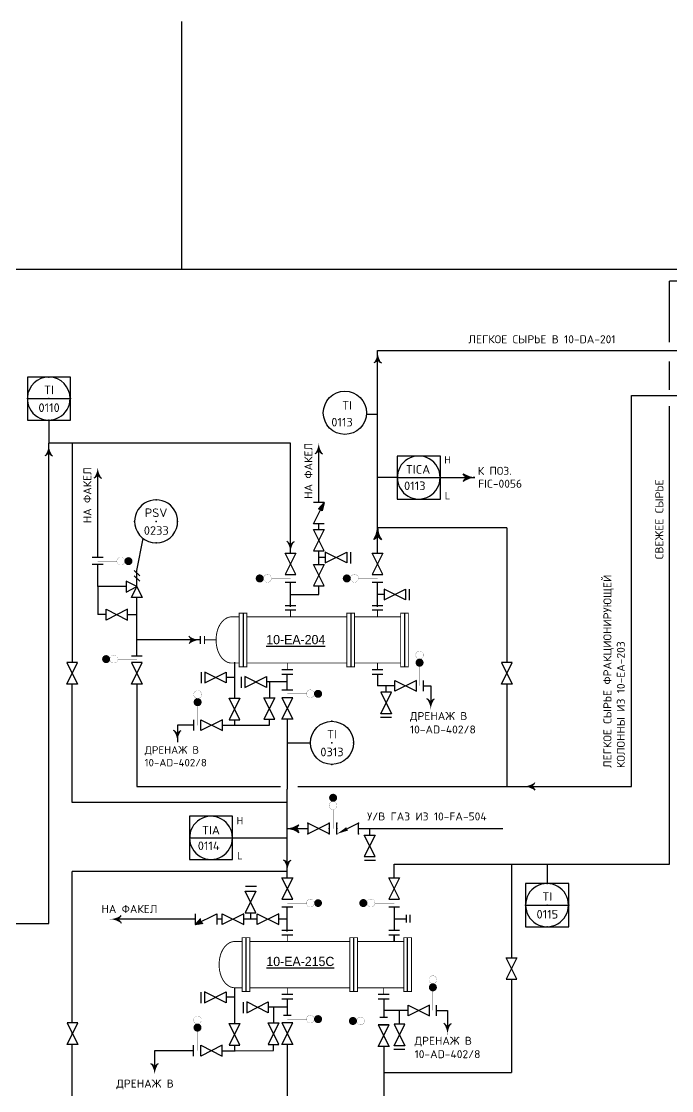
# Model space of a CAD drawing. Extents: x 78 to 490, y 181 to 404.
# Drawn here: x 110.33 to 120.89, y 197.73 to 215.1 of the extents above; entities that cross this region are included whole.
import ezdxf
from ezdxf.enums import TextEntityAlignment as Align

# ---------------------------------------------------------------- set-up
doc = ezdxf.new("R2010")
doc.units = 0
doc.linetypes.add('SDASH', pattern=[0.09375, 0.046875, -0.046875])
doc.layers.get('0').update_dxf_attribs({"linetype": 'CONTINUOUS'})
for name, color, linetype in [('IN-ATTRIBS', 7, 'CONTINUOUS'), ('IN-EQUIPMENT', 7, 'CONTINUOUS'), ('IN-INST-TAP', 7, 'CONTINUOUS'), ('IN-INSTRUMENT', 7, 'SDASH'), ('IN-MAJ-PROC', 7, 'CONTINUOUS'), ('IN-MIN-PROC', 7, 'CONTINUOUS'), ('IN-TEXT', 51, 'CONTINUOUS')]:
    doc.layers.add(name, color=color, linetype=linetype)
doc.styles.add('ATTRIBS', font='SIMPLEX', dxfattribs={"width": 0.8, "height": 0.125})
doc.styles.add('B2', font='AU101S01', dxfattribs={"height": 0.14})
doc.styles.add('NARROW', font='simplex', dxfattribs={"width": 0.75, "height": 0.1})
doc.styles.add('S1', font='simplex.shx')
doc.styles.add('SIMPLEX', font='SIMPLEX.shx')

# ---------------------------------------------------------------- blocks, each defined once
blk = doc.blocks.new('BUBTEXT')
at = {"layer": 'IN-ATTRIBS'}
for p in [(0, 0.25), (-0.25, 0), (0, 0), (0.25, 0), (0, -0.25)]:
    blk.add_point(p, dxfattribs=at)
at = {"layer": 'IN-ATTRIBS', "flags": 1}
for tag, style, width, p in [('IDNUM', 'ATTRIBS', 0.8, (0.009, 0.584)), ('DWGNO', 'ATTRIBS', 0.8, (0.003, 0.447)), ('FILENO', 'ATTRIBS', 0.8, (-0.003, 0.311)), ('LOC', 'ATTRIBS', 0.8, (-0.08, -0.422)), ('SIG', 'ATTRIBS', 0.8, (-0.087, -0.563)), ('INSTALL', 'ATTRIBS', 0.8, (-0.087, -0.699)), ('SERV', 'ATTRIBS', 0.8, (-0.083, -0.838)), ('DATE', 'ATTRIBS', 0.8, (-0.088, -0.969)), ('DES', 'NARROW', 0.75, (-0.087, -1.102)), ('CSYS', 'NARROW', 0.75, (-0.087, -1.243))]:
    blk.add_attdef(tag, text='', height=0.1, dxfattribs=dict(at, style=style, width=width)).set_placement(p, align=Align.CENTER)
at = {"layer": 'IN-ATTRIBS', "style": 'ATTRIBS', "flags": 1}
blk.add_attdef('SYSCDI', text='', height=0.1, dxfattribs=at).set_placement((-0.312, 0.312), align=Align.RIGHT)
at = {"layer": 'IN-ATTRIBS', "style": 'S1'}
for tag, p in [('XT', (0.324, 0.257)), ('A1', (0.323, 0.115)), ('A2', (0.323, -0.035)), ('A3', (0.323, -0.185)), ('RES', (0.323, -0.342))]:
    blk.add_attdef(tag, p, '', height=0.1, dxfattribs=at)
at = {"layer": 'IN-ATTRIBS', "style": 'ATTRIBS'}
blk.add_attdef('SYSCDV', text='', height=0.1, dxfattribs=at).set_placement((-0.312, 0.141), align=Align.RIGHT)
at = {"layer": 'IN-ATTRIBS', "style": 'S1'}
for tag, p in [('INSTTYPE', (0, 0.05)), ('TAGNUM', (0.002, -0.156)), ('MD', (0.402, -0.565)), ('SZ', (0.402, -0.696))]:
    blk.add_attdef(tag, text='', height=0.1, dxfattribs=at).set_placement(p, align=Align.CENTER)
blk = doc.blocks.new('PE2')
for points in [[(0, 0, 0.150368), (0.188, 0.062, 0.150368)], [(0.125, 0, 0.206864), (0.188, 0.062, 0.206864)], [(0.125, 0, -0.206864), (0.188, -0.062, -0.206864)]]:
    blk.add_lwpolyline(points, format="xyb")
blk.add_arc((-0.008, -0.336), 0.336, 54.4623, 88.6678)
for points in [[(0, 0), (0.125, 0), (0.04, 0.003), (0.141, 0.008)], [(0, 0), (0.125, 0), (0.04, -0.003), (0.141, -0.008)], [(0.04, 0.003), (0.141, 0.008), (0.079, 0.011), (0.156, 0.019)], [(0.079, 0.011), (0.156, 0.019), (0.117, 0.024), (0.169, 0.031)], [(0.117, 0.024), (0.169, 0.031), (0.154, 0.041), (0.179, 0.046)], [(0.154, 0.041), (0.179, 0.046), (0.188, 0.062)], [(0.04, -0.003), (0.141, -0.008), (0.079, -0.011), (0.156, -0.019)], [(0.079, -0.011), (0.156, -0.019), (0.117, -0.024), (0.169, -0.031)], [(0.117, -0.024), (0.169, -0.031), (0.154, -0.041), (0.179, -0.046)], [(0.154, -0.041), (0.179, -0.046), (0.188, -0.062)]]:
    blk.add_solid(points)
blk = doc.blocks.new('PH35A')
blk.add_circle((0, 0), 0.25)

msp = doc.modelspace()

# ---------------------------------------------------------------- hatches: boundary and pattern name
at = {"linetype": 'Continuous'}
h = msp.add_hatch(dxfattribs=at)
h.set_pattern_fill('ANSI31', color=2, scale=0.0001, angle=90, style=0)
h.set_pattern_definition([(135, (625.534868415, -271.166800039), (-8.83883476483e-06, -8.83883476483e-06), [])])
h.paths.add_polyline_path([(115.246, 207.284), (115.216, 207.148), (115.156, 207.182)])
h = msp.add_hatch()
h.set_pattern_fill('ANSI37', color=2, scale=0.00014, style=0)
h.set_pattern_definition([(45, (-147.08447185, -98.38752453), (-0.00031430896424, 0.00031430896424), []), (135, (-147.08447185, -98.38752453), (-0.00031430896424, -0.00031430896424), [])])
edge = h.paths.add_edge_path()
edge.add_line((113.231, 200.514), (113.235, 200.466))
edge.add_line((113.15, 200.424), (113.231, 200.514))
edge.add_line((113.235, 200.466), (113.272, 200.444))
edge.add_line((113.272, 200.444), (113.152, 200.425))

# ---------------------------------------------------------------- linework, layer by layer
at = {"color": 6}
msp.add_line((79.948, 211.074), (463.566, 211.074), dxfattribs=at)
at = {"color": 3}
for p, q in [((116.114, 209.754), (192.64, 209.754)), ((120.242, 206.703), (120.242, 209.019)), ((120.242, 202.668), (120.242, 206.703))]:
    msp.add_line(p, q, dxfattribs=at)
at = {"linetype": 'Continuous'}
for p, q in [((110.423, 208.972), (111.123, 208.972)), ((116.435, 207.688), (117.135, 207.688)), ((113.059, 201.833), (113.759, 201.833)), ((118.52, 200.74), (119.22, 200.74)), ((113.24, 200.512), (113.229, 200.512)), ((113.231, 200.512), (113.23, 200.512))]:
    msp.add_line(p, q, dxfattribs=at)
at = {"color": 3, "linetype": 'Continuous'}
msp.add_line((120.242, 209.019), (158.348, 209.019), dxfattribs=at)
for p, q in [((115.935, 208.719), (116.114, 208.719)), ((116.435, 207.688), (116.114, 207.688))]:
    msp.add_line(p, q)
at = {"color": 5, "linetype": 'Continuous'}
for p, q in [((111.153, 208.247), (111.153, 204.683)), ((115.158, 207.285), (115.158, 208.141)), ((111.566, 206.889), (111.566, 207.745)), ((115.158, 206.846), (115.158, 206.935)), ((111.566, 206.392), (111.566, 206.889)), ((118.216, 206.87), (118.216, 204.683)), ((115.158, 206.277), (115.158, 206.496)), ((111.566, 205.916), (111.566, 206.282)), ((112.029, 205.916), (111.566, 205.916)), ((111.566, 205.916), (111.566, 205.46)), ((114.699, 205.588), (114.699, 205.986)), ((115.158, 205.787), (115.158, 205.927)), ((112.204, 205.127), (112.204, 205.741)), ((114.699, 205.787), (115.158, 205.787)), ((111.702, 205.46), (111.566, 205.46)), ((112.052, 205.46), (112.204, 205.46)), ((112.204, 205.049), (112.204, 205.127)), ((113.791, 204.686), (113.791, 204.103)), ((111.153, 202.405), (111.153, 204.332)), ((113.791, 204.439), (113.656, 204.439)), ((114.647, 204.366), (114.308, 204.366)), ((114.355, 204.366), (114.355, 204.111)), ((114.647, 204.236), (114.647, 204.495)), ((116.114, 204.495), (116.114, 204.304)), ((118.216, 204.333), (118.216, 202.668)), ((116.394, 204.304), (116.114, 204.304)), ((116.859, 204.304), (116.978, 204.304)), ((116.978, 204.304), (116.978, 204.03)), ((113.127, 203.662), (112.86, 203.662)), ((112.861, 203.662), (112.861, 203.388)), ((112.861, 203.662), (112.861, 203.388)), ((113.592, 203.662), (113.791, 203.662)), ((113.791, 203.753), (113.791, 203.662)), ((113.791, 203.662), (114.355, 203.662)), ((114.355, 203.662), (114.355, 203.761)), ((114.647, 202.405), (111.153, 202.405)), ((114.752, 201.984), (114.979, 201.984)), ((115.804, 201.984), (118.147, 201.984)), ((118.292, 201.403), (118.292, 199.886)), ((111.153, 198.825), (111.153, 201.285)), ((114.647, 201.285), (111.153, 201.285)), ((113.15, 200.512), (111.881, 200.512)), ((113.589, 200.512), (113.5, 200.512)), ((114.158, 200.512), (113.939, 200.512)), ((114.647, 200.512), (114.508, 200.512)), ((118.292, 199.536), (118.292, 198.018)), ((113.789, 199.398), (113.789, 198.815)), ((113.789, 199.242), (113.653, 199.242)), ((114.647, 199.08), (114.338, 199.08)), ((114.422, 199.08), (114.422, 198.825)), ((116.609, 199.028), (116.213, 199.028)), ((117.074, 199.028), (117.25, 199.028)), ((117.25, 199.028), (117.25, 198.754)), ((111.153, 197.445), (111.153, 198.475)), ((114.422, 198.376), (114.422, 198.475)), ((113.125, 198.374), (112.491, 198.374)), ((112.491, 198.374), (112.491, 198.1)), ((113.125, 198.374), (112.858, 198.374)), ((113.59, 198.374), (113.789, 198.374)), ((113.789, 198.374), (114.422, 198.376)), ((116.213, 198.018), (118.292, 198.018))]:
    msp.add_line(p, q, dxfattribs=at)
at = {"color": 7, "linetype": 'Continuous'}
for p, q in [((117.135, 207.688), (117.695, 207.688)), ((115.158, 207.181), (115.158, 207.185)), ((111.566, 206.785), (111.566, 206.789)), ((112.204, 206.178), (112.302, 206.698)), ((113.759, 201.833), (114.647, 201.833)), ((118.292, 199.713), (118.292, 199.709)), ((111.153, 198.641), (111.153, 198.659)), ((113.789, 198.465), (113.789, 198.363))]:
    msp.add_line(p, q, dxfattribs=at)
at = {"color": 2}
for p, q in [((115.07, 206.935), (115.246, 207.284)), ((115.246, 207.284), (115.071, 207.285)), ((115.245, 206.934), (115.07, 206.935)), ((115.672, 206.473), (115.672, 206.294)), ((111.478, 206.392), (111.653, 206.392)), ((111.478, 206.282), (111.653, 206.282)), ((115.263, 206.387), (115.158, 206.387)), ((112.248, 206.091), (112.16, 206.178)), ((112.248, 206.003), (112.16, 206.091)), ((112.204, 205.916), (112.204, 206.178)), ((112.204, 205.916), (112.029, 206.003)), ((112.029, 206.003), (112.029, 205.828)), ((112.029, 205.828), (112.204, 205.916)), ((112.116, 205.741), (112.204, 205.916)), ((112.204, 205.916), (112.291, 205.741)), ((114.612, 205.986), (114.787, 205.986)), ((116.027, 205.986), (116.202, 205.986)), ((112.291, 205.741), (112.116, 205.741)), ((116.22, 205.787), (116.114, 205.787)), ((116.629, 205.873), (116.629, 205.694)), ((114.612, 205.61), (114.787, 205.61)), ((116.027, 205.61), (116.202, 205.61)), ((112.116, 204.793), (112.291, 204.793)), ((113.247, 204.524), (113.247, 204.346)), ((113.899, 204.451), (113.899, 204.272)), ((114.56, 204.495), (114.735, 204.495)), ((116.027, 204.495), (116.202, 204.495)), ((116.859, 204.216), (116.859, 204.391)), ((114.56, 204.236), (114.735, 204.236)), ((116.254, 204.198), (116.254, 204.304)), ((113.127, 203.575), (113.127, 203.75)), ((116.339, 203.789), (116.161, 203.789)), ((115.454, 201.897), (115.454, 202.072)), ((115.986, 201.879), (115.986, 201.984)), ((115.9, 201.47), (116.079, 201.47)), ((113.969, 201.05), (114.148, 201.05)), ((114.56, 200.711), (114.735, 200.711)), ((114.585, 200.836), (114.71, 200.836)), ((116.296, 200.711), (116.471, 200.711)), ((113.15, 200.424), (113.5, 200.599)), ((113.15, 200.599), (113.15, 200.424)), ((113.15, 200.424), (113.231, 200.514)), ((113.231, 200.514), (113.235, 200.466)), ((113.5, 200.599), (113.5, 200.424)), ((114.047, 200.617), (114.047, 200.512)), ((116.39, 200.518), (116.577, 200.518)), ((116.577, 200.581), (116.577, 200.456)), ((116.64, 200.581), (116.64, 200.456)), ((113.272, 200.444), (113.152, 200.425)), ((113.235, 200.466), (113.272, 200.444)), ((114.56, 200.334), (114.735, 200.334)), ((116.296, 200.334), (116.471, 200.334)), ((113.244, 199.327), (113.244, 199.149)), ((113.929, 199.165), (113.929, 198.986)), ((114.56, 199.219), (114.735, 199.219)), ((116.125, 199.219), (116.3, 199.219)), ((117.074, 198.94), (117.074, 199.115)), ((116.47, 198.803), (116.47, 199.028)), ((113.125, 198.287), (113.125, 198.462)), ((113.125, 198.287), (113.125, 198.462)), ((116.555, 198.394), (116.376, 198.394))]:
    msp.add_line(p, q, dxfattribs=at)
at = {"color": 2, "linetype": 'Continuous'}
for p, q in [((115.246, 207.284), (115.156, 207.182)), ((115.246, 207.284), (115.216, 207.148)), ((115.216, 207.148), (115.156, 207.182))]:
    msp.add_line(p, q, dxfattribs=at)
at = {"color": 5}
msp.add_line((118.216, 206.87), (116.114, 206.87), dxfattribs=at)
for points in [[(111.123, 208.918), (111.123, 209.322), (110.423, 209.322), (110.423, 208.918)], [(110.423, 208.918), (110.423, 208.622), (111.123, 208.622), (111.123, 208.918)], [(117.135, 207.635), (117.135, 208.038), (116.435, 208.038), (116.435, 207.635)], [(116.435, 207.635), (116.435, 207.338), (117.135, 207.338), (117.135, 207.635)], [(113.759, 201.779), (113.759, 202.183), (113.059, 202.183), (113.059, 201.779)], [(113.059, 201.779), (113.059, 201.483), (113.759, 201.483), (113.759, 201.779)], [(119.22, 200.686), (119.22, 201.09), (118.52, 201.09), (118.52, 200.686)], [(118.52, 200.686), (118.52, 200.39), (119.22, 200.39), (119.22, 200.686)]]:
    msp.add_lwpolyline(points)
at = {"color": 5, "linetype": 'Continuous'}
for points in [[(115.158, 208.138, -0.206864), (115.095, 208.076)], [(115.158, 208.138, 0.206864), (115.22, 208.076)], [(111.566, 207.743, -0.206864), (111.503, 207.68)], [(111.566, 207.743, 0.206864), (111.628, 207.68)], [(116.978, 204.029, 0.206864), (116.915, 204.091)], [(116.978, 204.029, -0.206864), (117.04, 204.091)], [(112.861, 203.513, 0.206864), (112.798, 203.576)], [(112.861, 203.513, 0.206864), (112.798, 203.576)], [(112.861, 203.513, -0.206864), (112.923, 203.576)], [(112.861, 203.513, -0.206864), (112.923, 203.576)], [(114.648, 201.984, -0.150368), (114.836, 201.922)], [(114.773, 201.984, 0.206864), (114.836, 202.047)], [(114.773, 201.984, -0.206864), (114.836, 201.922)], [(111.884, 200.512, 0.206864), (111.946, 200.574)], [(111.884, 200.512, -0.206864), (111.946, 200.449)], [(117.25, 198.753, 0.206864), (117.188, 198.815)], [(117.25, 198.753, -0.206864), (117.313, 198.815)], [(112.491, 198.099, 0.206864), (112.429, 198.162)], [(112.491, 198.099, 0.206864), (112.429, 198.162)], [(112.491, 198.103, -0.206864), (112.554, 198.166)], [(112.491, 198.103, -0.206864), (112.554, 198.166)]]:
    msp.add_lwpolyline(points, format="xyb", dxfattribs=at)
at = {"color": 2}
for points in [[(115.245, 206.496), (115.07, 206.846), (115.245, 206.846), (115.07, 206.496)], [(114.787, 206.111), (114.612, 206.461), (114.787, 206.461), (114.612, 206.111)], [(115.613, 206.3), (115.263, 206.475), (115.263, 206.3), (115.613, 206.475)], [(116.202, 206.111), (116.027, 206.461), (116.202, 206.461), (116.027, 206.111)], [(115.245, 205.927), (115.07, 206.277), (115.245, 206.277), (115.07, 205.927)], [(116.57, 205.7), (116.22, 205.875), (116.22, 205.7), (116.57, 205.875)], [(112.052, 205.547), (111.702, 205.372), (111.702, 205.547), (112.052, 205.372)], [(111.065, 204.683), (111.24, 204.333), (111.065, 204.333), (111.24, 204.683)], [(112.116, 204.683), (112.291, 204.333), (112.116, 204.333), (112.291, 204.683)], [(118.128, 204.333), (118.303, 204.683), (118.128, 204.683), (118.303, 204.333)], [(113.306, 204.351), (113.656, 204.526), (113.656, 204.351), (113.306, 204.526)], [(113.958, 204.278), (114.308, 204.453), (114.308, 204.278), (113.958, 204.453)], [(116.744, 204.391), (116.394, 204.216), (116.394, 204.391), (116.744, 204.216)], [(116.167, 203.848), (116.342, 204.198), (116.167, 204.198), (116.342, 203.848)], [(113.878, 203.753), (113.703, 204.103), (113.878, 204.103), (113.703, 203.753)], [(114.443, 203.761), (114.268, 204.111), (114.443, 204.111), (114.268, 203.761)], [(114.56, 203.761), (114.735, 204.111), (114.56, 204.111), (114.735, 203.761)], [(113.242, 203.75), (113.592, 203.575), (113.592, 203.75), (113.242, 203.575)], [(115.329, 201.897), (114.979, 202.072), (114.979, 201.897), (115.329, 202.072)], [(116.073, 201.529), (115.898, 201.879), (116.073, 201.879), (115.898, 201.529)], [(114.735, 200.836), (114.56, 201.186), (114.735, 201.186), (114.56, 200.836)], [(116.471, 200.836), (116.296, 201.186), (116.471, 201.186), (116.296, 200.836)], [(114.135, 200.967), (113.96, 200.617), (114.135, 200.617), (113.96, 200.967)], [(113.939, 200.599), (113.589, 200.424), (113.589, 200.599), (113.939, 200.424)], [(114.508, 200.599), (114.158, 200.424), (114.158, 200.599), (114.508, 200.424)], [(118.379, 199.536), (118.204, 199.886), (118.379, 199.886), (118.204, 199.536)], [(113.303, 199.154), (113.653, 199.329), (113.653, 199.154), (113.303, 199.329)], [(113.988, 198.992), (114.338, 199.167), (114.338, 198.992), (113.988, 199.167)], [(116.959, 199.115), (116.609, 198.94), (116.609, 199.115), (116.959, 198.94)], [(111.07, 198.475), (111.245, 198.825), (111.07, 198.825), (111.245, 198.475)], [(113.876, 198.465), (113.701, 198.815), (113.876, 198.815), (113.701, 198.465)], [(114.509, 198.475), (114.334, 198.825), (114.509, 198.825), (114.334, 198.475)], [(114.56, 198.475), (114.735, 198.825), (114.56, 198.825), (114.735, 198.475)], [(116.125, 198.445), (116.3, 198.795), (116.125, 198.795), (116.3, 198.445)], [(116.382, 198.453), (116.557, 198.803), (116.382, 198.803), (116.557, 198.453)], [(113.24, 198.462), (113.59, 198.287), (113.59, 198.462), (113.24, 198.287)]]:
    msp.add_lwpolyline(points, close=True, dxfattribs=at)
at = {"color": 3}
for points in [[(114.699, 206.586, 0.206864), (114.637, 206.649)], [(114.699, 206.586, -0.206864), (114.762, 206.649)]]:
    msp.add_lwpolyline(points, format="xyb", dxfattribs=at)
at = {"color": 2, "const_width": 0.005}
for points in [[(111.878, 206.33), (111.566, 206.33)], [(114.387, 206.049), (114.699, 206.049)], [(115.802, 206.049), (116.114, 206.049)], [(111.891, 204.738), (112.204, 204.738)], [(116.796, 204.616), (116.796, 204.304)], [(114.96, 204.174), (114.647, 204.174)], [(113.19, 203.975), (113.19, 203.662)], [(115.391, 202.297), (115.391, 201.984)], [(114.96, 200.773), (114.647, 200.773)], [(116.071, 200.773), (116.384, 200.773)], [(117.012, 199.34), (117.012, 199.028)], [(114.96, 198.888), (114.647, 198.888)], [(115.9, 198.857), (116.213, 198.857)], [(113.188, 198.687), (113.188, 198.374)], [(113.188, 198.687), (113.188, 198.374)]]:
    msp.add_lwpolyline(points, dxfattribs=at)
at = {"color": 2}
for points, const_width in [([(111.941, 206.393, 1), (111.941, 206.266, 1)], 0.0025), ([(112.066, 206.362, 1), (112.066, 206.297, 1)], 0.065), ([(114.199, 206.016, 1), (114.199, 206.081, 1)], 0.065), ([(114.324, 205.985, 1), (114.324, 206.113, 1)], 0.0025), ([(115.614, 206.016, 1), (115.614, 206.081, 1)], 0.065), ([(115.583, 206.049, 1), (115.646, 206.049, 1)], 0.0625), ([(115.739, 205.985, 1), (115.739, 206.113, 1)], 0.0025), ([(116.861, 204.805, 1), (116.733, 204.805, 1)], 0.0025), ([(111.703, 204.77, -1), (111.703, 204.705, -1)], 0.065), ([(111.828, 204.801, -1), (111.828, 204.674, -1)], 0.0025), ([(116.829, 204.68, 1), (116.764, 204.68, 1)], 0.065), ([(113.126, 204.163, -1), (113.253, 204.163, -1)], 0.0025), ([(113.126, 204.163, -1), (113.253, 204.163, -1)], 0.0025), ([(115.022, 204.238, 1), (115.022, 204.11, 1)], 0.0025), ([(115.147, 204.206, 1), (115.147, 204.141, 1)], 0.065), ([(113.157, 204.038, -1), (113.222, 204.038, -1)], 0.065), ([(113.157, 204.038, -1), (113.222, 204.038, -1)], 0.065), ([(115.424, 202.484, -1), (115.359, 202.484, -1)], 0.065), ([(115.455, 202.359, -1), (115.327, 202.359, -1)], 0.0025), ([(115.022, 200.837, 1), (115.022, 200.709, 1)], 0.0025), ([(115.179, 200.773, 1), (115.116, 200.773, 1)], 0.0625), ([(115.882, 200.741, 1), (115.882, 200.806, 1)], 0.065), ([(115.851, 200.773, 1), (115.914, 200.773, 1)], 0.0625), ([(116.007, 200.709, 1), (116.007, 200.837, 1)], 0.0025), ([(117.076, 199.529, 1), (116.949, 199.529, 1)], 0.0025), ([(117.045, 199.404, 1), (116.98, 199.404, 1)], 0.065), ([(115.022, 198.951, 1), (115.022, 198.824, 1)], 0.0025), ([(115.147, 198.92, 1), (115.147, 198.855, 1)], 0.065), ([(113.123, 198.875, -1), (113.251, 198.875, -1)], 0.0025), ([(113.123, 198.875, -1), (113.251, 198.875, -1)], 0.0025), ([(113.155, 198.75, -1), (113.22, 198.75, -1)], 0.065), ([(113.155, 198.75, -1), (113.22, 198.75, -1)], 0.065), ([(115.713, 198.825, 1), (115.713, 198.89, 1)], 0.065), ([(115.838, 198.794, 1), (115.838, 198.921, 1)], 0.0025)]:
    msp.add_lwpolyline(points, format="xyb", close=True, dxfattribs=dict(at, const_width=const_width))
msp.add_lwpolyline([(115.804, 201.897), (115.804, 202.072), (115.619, 201.979)], dxfattribs=at)
at = {"color": 7}
msp.add_circle((115.583, 208.74), 0.351, dxfattribs=at)
for centre, radius, start, end in [((110.77, 208.973), 0.348, 359.6836, 177.5067), ((110.77, 208.971), 0.348, 177.0312, 0.1592), ((116.783, 207.69), 0.348, 359.6836, 182.4933), ((116.783, 207.687), 0.348, 179.787, 0.213), ((112.515, 206.976), 0.35, 351.1529, 188.8471), ((112.515, 206.976), 0.35, 188.8471, 351.1529), ((113.407, 201.835), 0.348, 359.6836, 182.4933), ((113.407, 201.831), 0.348, 179.787, 0.213), ((118.868, 200.743), 0.348, 359.6296, 180.3704), ((118.868, 200.738), 0.348, 179.5934, 0.4066)]:
    msp.add_arc(centre, radius, start, end)
at = {"color": 5, "linetype": 'Continuous'}
msp.add_arc((114.641, 202.32), 0.336, 271.3322, 305.5377, dxfattribs=at)
for points in [[(115.146, 208.184), (115.139, 208.107), (115.134, 208.146), (115.126, 208.095)], [(115.155, 208.223), (115.15, 208.122), (115.146, 208.184), (115.139, 208.107)], [(115.158, 208.263), (115.158, 208.138), (115.155, 208.223), (115.15, 208.122)], [(115.158, 208.263), (115.158, 208.138), (115.161, 208.223), (115.166, 208.122)], [(115.161, 208.223), (115.166, 208.122), (115.169, 208.184), (115.176, 208.107)], [(115.169, 208.184), (115.176, 208.107), (115.182, 208.146), (115.189, 208.095)], [(115.134, 208.146), (115.126, 208.095), (115.117, 208.11), (115.112, 208.084)], [(115.182, 208.146), (115.189, 208.095), (115.199, 208.11), (115.204, 208.084)], [(115.199, 208.11), (115.204, 208.084), (115.22, 208.076)], [(111.563, 207.828), (111.558, 207.726), (111.554, 207.788), (111.547, 207.712)], [(111.566, 207.868), (111.566, 207.743), (111.563, 207.828), (111.558, 207.726)], [(111.566, 207.868), (111.566, 207.743), (111.569, 207.828), (111.574, 207.726)], [(111.569, 207.828), (111.574, 207.726), (111.577, 207.788), (111.584, 207.712)], [(111.525, 207.714), (111.52, 207.688), (111.503, 207.68)], [(111.542, 207.75), (111.534, 207.699), (111.525, 207.714), (111.52, 207.688)], [(111.554, 207.788), (111.547, 207.712), (111.542, 207.75), (111.534, 207.699)], [(111.577, 207.788), (111.584, 207.712), (111.59, 207.75), (111.597, 207.699)], [(111.59, 207.75), (111.597, 207.699), (111.607, 207.714), (111.612, 207.688)], [(111.607, 207.714), (111.612, 207.688), (111.628, 207.68)], [(116.937, 204.057), (116.932, 204.083), (116.915, 204.091)], [(116.954, 204.021), (116.947, 204.072), (116.937, 204.057), (116.932, 204.083)], [(116.967, 203.983), (116.959, 204.06), (116.954, 204.021), (116.947, 204.072)], [(116.975, 203.944), (116.97, 204.045), (116.967, 203.983), (116.959, 204.06)], [(116.978, 203.904), (116.978, 204.029), (116.975, 203.944), (116.97, 204.045)], [(116.978, 203.904), (116.978, 204.029), (116.981, 203.944), (116.986, 204.045)], [(116.981, 203.944), (116.986, 204.045), (116.989, 203.983), (116.997, 204.06)], [(116.989, 203.983), (116.997, 204.06), (117.002, 204.021), (117.009, 204.072)], [(117.002, 204.021), (117.009, 204.072), (117.019, 204.057), (117.024, 204.083)], [(117.019, 204.057), (117.024, 204.083), (117.04, 204.091)], [(112.819, 203.542), (112.814, 203.568), (112.798, 203.576)], [(112.819, 203.542), (112.814, 203.568), (112.798, 203.576)], [(112.837, 203.506), (112.829, 203.557), (112.819, 203.542), (112.814, 203.568)], [(112.837, 203.506), (112.829, 203.557), (112.819, 203.542), (112.814, 203.568)], [(112.849, 203.468), (112.842, 203.544), (112.837, 203.506), (112.829, 203.557)], [(112.849, 203.468), (112.842, 203.544), (112.837, 203.506), (112.829, 203.557)], [(112.857, 203.428), (112.853, 203.53), (112.849, 203.468), (112.842, 203.544)], [(112.857, 203.428), (112.853, 203.53), (112.849, 203.468), (112.842, 203.544)], [(112.861, 203.388), (112.861, 203.513), (112.857, 203.428), (112.853, 203.53)], [(112.861, 203.388), (112.861, 203.513), (112.857, 203.428), (112.853, 203.53)], [(112.861, 203.388), (112.861, 203.513), (112.864, 203.428), (112.869, 203.53)], [(112.861, 203.388), (112.861, 203.513), (112.864, 203.428), (112.869, 203.53)], [(112.864, 203.428), (112.869, 203.53), (112.872, 203.468), (112.879, 203.544)], [(112.864, 203.428), (112.869, 203.53), (112.872, 203.468), (112.879, 203.544)], [(112.872, 203.468), (112.879, 203.544), (112.885, 203.506), (112.892, 203.557)], [(112.872, 203.468), (112.879, 203.544), (112.885, 203.506), (112.892, 203.557)], [(112.885, 203.506), (112.892, 203.557), (112.902, 203.542), (112.907, 203.568)], [(112.885, 203.506), (112.892, 203.557), (112.902, 203.542), (112.907, 203.568)], [(112.902, 203.542), (112.907, 203.568), (112.923, 203.576)], [(112.902, 203.542), (112.907, 203.568), (112.923, 203.576)], [(114.648, 201.984), (114.773, 201.984), (114.688, 201.988), (114.79, 201.992)], [(114.648, 201.984), (114.773, 201.984), (114.688, 201.981), (114.79, 201.976)], [(114.688, 201.988), (114.79, 201.992), (114.728, 201.996), (114.804, 202.003)], [(114.688, 201.981), (114.79, 201.976), (114.728, 201.973), (114.804, 201.966)], [(114.728, 201.996), (114.804, 202.003), (114.766, 202.008), (114.817, 202.016)], [(114.728, 201.973), (114.804, 201.966), (114.766, 201.96), (114.817, 201.953)], [(114.766, 202.008), (114.817, 202.016), (114.802, 202.026), (114.828, 202.031)], [(114.766, 201.96), (114.817, 201.953), (114.802, 201.943), (114.828, 201.938)], [(114.802, 202.026), (114.828, 202.031), (114.836, 202.047)], [(114.802, 201.943), (114.828, 201.938), (114.836, 201.922)], [(111.759, 200.512), (111.884, 200.512), (111.799, 200.515), (111.9, 200.52)], [(111.759, 200.512), (111.884, 200.512), (111.799, 200.508), (111.9, 200.503)], [(111.799, 200.515), (111.9, 200.52), (111.838, 200.523), (111.915, 200.53)], [(111.799, 200.508), (111.9, 200.503), (111.838, 200.5), (111.915, 200.493)], [(111.838, 200.523), (111.915, 200.53), (111.876, 200.536), (111.928, 200.543)], [(111.876, 200.536), (111.928, 200.543), (111.912, 200.553), (111.938, 200.558)], [(111.912, 200.553), (111.938, 200.558), (111.946, 200.574)], [(111.838, 200.5), (111.915, 200.493), (111.876, 200.487), (111.928, 200.48)], [(111.876, 200.487), (111.928, 200.48), (111.912, 200.47), (111.938, 200.465)], [(111.912, 200.47), (111.938, 200.465), (111.946, 200.449)], [(117.209, 198.781), (117.204, 198.807), (117.188, 198.815)], [(117.226, 198.745), (117.219, 198.797), (117.209, 198.781), (117.204, 198.807)], [(117.239, 198.707), (117.232, 198.784), (117.226, 198.745), (117.219, 198.797)], [(117.247, 198.668), (117.242, 198.769), (117.239, 198.707), (117.232, 198.784)], [(117.25, 198.628), (117.25, 198.753), (117.247, 198.668), (117.242, 198.769)], [(117.25, 198.628), (117.25, 198.753), (117.254, 198.668), (117.258, 198.769)], [(117.254, 198.668), (117.258, 198.769), (117.262, 198.707), (117.269, 198.784)], [(117.262, 198.707), (117.269, 198.784), (117.274, 198.745), (117.282, 198.797)], [(117.274, 198.745), (117.282, 198.797), (117.292, 198.781), (117.297, 198.807)], [(117.292, 198.781), (117.297, 198.807), (117.313, 198.815)], [(112.45, 198.128), (112.445, 198.154), (112.429, 198.162)], [(112.45, 198.128), (112.445, 198.154), (112.429, 198.162)], [(112.467, 198.091), (112.46, 198.143), (112.45, 198.128), (112.445, 198.154)], [(112.467, 198.091), (112.46, 198.143), (112.45, 198.128), (112.445, 198.154)], [(112.48, 198.053), (112.472, 198.13), (112.467, 198.091), (112.46, 198.143)], [(112.48, 198.053), (112.472, 198.13), (112.467, 198.091), (112.46, 198.143)], [(112.488, 198.014), (112.483, 198.115), (112.48, 198.053), (112.472, 198.13)], [(112.488, 198.014), (112.483, 198.115), (112.48, 198.053), (112.472, 198.13)], [(112.491, 197.974), (112.491, 198.099), (112.488, 198.014), (112.483, 198.115)], [(112.491, 197.974), (112.491, 198.099), (112.488, 198.014), (112.483, 198.115)], [(112.491, 197.974), (112.491, 198.099), (112.494, 198.014), (112.499, 198.115)], [(112.491, 197.974), (112.491, 198.099), (112.494, 198.014), (112.499, 198.115)], [(112.494, 198.014), (112.499, 198.115), (112.502, 198.053), (112.51, 198.13)], [(112.494, 198.014), (112.499, 198.115), (112.502, 198.053), (112.51, 198.13)], [(112.502, 198.053), (112.51, 198.13), (112.515, 198.091), (112.523, 198.143)], [(112.502, 198.053), (112.51, 198.13), (112.515, 198.091), (112.523, 198.143)], [(112.515, 198.091), (112.523, 198.143), (112.532, 198.128), (112.537, 198.154)], [(112.515, 198.091), (112.523, 198.143), (112.532, 198.128), (112.537, 198.154)], [(112.532, 198.132), (112.537, 198.158), (112.554, 198.166)], [(112.532, 198.132), (112.537, 198.158), (112.554, 198.166)]]:
    msp.add_solid(points, dxfattribs=at)
for points in [[(115.117, 208.11), (115.112, 208.084), (115.095, 208.076)], [(113.239, 205.049), (113.114, 205.049), (113.199, 205.052), (113.098, 205.057)], [(113.239, 205.049), (113.114, 205.049), (113.199, 205.046), (113.098, 205.041)]]:
    msp.add_solid(points)
at = {"color": 3}
for points in [[(114.658, 206.615), (114.653, 206.641), (114.637, 206.649)], [(114.675, 206.579), (114.668, 206.63), (114.658, 206.615), (114.653, 206.641)], [(114.688, 206.541), (114.681, 206.617), (114.675, 206.579), (114.668, 206.63)], [(114.696, 206.501), (114.691, 206.603), (114.688, 206.541), (114.681, 206.617)], [(114.699, 206.461), (114.699, 206.586), (114.696, 206.501), (114.691, 206.603)], [(114.699, 206.461), (114.699, 206.586), (114.702, 206.501), (114.707, 206.603)], [(114.702, 206.501), (114.707, 206.603), (114.711, 206.541), (114.718, 206.617)], [(114.711, 206.541), (114.718, 206.617), (114.723, 206.579), (114.731, 206.63)], [(114.723, 206.579), (114.731, 206.63), (114.74, 206.615), (114.745, 206.641)], [(114.74, 206.615), (114.745, 206.641), (114.762, 206.649)]]:
    msp.add_solid(points, dxfattribs=at)
at = {"color": 2}
msp.add_solid([(115.634, 201.953), (115.454, 201.897), (115.604, 202.006)], dxfattribs=at)
at = {"layer": 'IN-ATTRIBS', "color": 2}
for p in [(114.979, 202.072), (115.329, 202.072), (115.454, 202.072), (115.804, 202.072), (114.979, 201.984), (114.979, 201.897), (115.329, 201.984), (115.329, 201.897), (115.454, 201.984), (115.454, 201.897), (115.804, 201.984), (115.804, 201.897)]:
    msp.add_point(p, dxfattribs=at)
at = {"layer": 'IN-EQUIPMENT'}
for p, q in [((114.637, 206.111), (114.762, 206.111)), ((116.052, 206.111), (116.177, 206.111)), ((113.239, 204.986), (113.239, 205.111))]:
    msp.add_line(p, q, dxfattribs=at)
at = {"layer": 'IN-EQUIPMENT', "color": 6}
for p, q in [((113.927, 205.48), (113.927, 204.611)), ((114.612, 205.536), (114.787, 205.536)), ((115.677, 205.48), (115.677, 204.611)), ((116.027, 205.536), (116.202, 205.536)), ((116.552, 205.48), (116.552, 204.611)), ((114.56, 204.569), (114.735, 204.569)), ((116.027, 204.569), (116.202, 204.569)), ((113.976, 199.342), (113.976, 200.211)), ((114.56, 200.26), (114.735, 200.26)), ((115.726, 199.342), (115.726, 200.211)), ((116.296, 200.26), (116.471, 200.26)), ((116.601, 199.342), (116.601, 200.211)), ((114.56, 199.293), (114.735, 199.293)), ((116.125, 199.293), (116.3, 199.293))]:
    msp.add_line(p, q, dxfattribs=at)
at = {"layer": 'IN-EQUIPMENT', "color": 2}
for p, q in [((114.585, 198.95), (114.71, 198.95)), ((116.15, 198.92), (116.275, 198.92)), ((116.15, 198.795), (116.275, 198.795))]:
    msp.add_line(p, q, dxfattribs=at)
at = {"layer": 'IN-EQUIPMENT', "color": 6, "const_width": 0.015}
for points in [[(113.739, 204.674, -0.139889), (113.65, 204.7, -0.107118), (113.563, 204.784, -0.079812), (113.51, 204.9, -0.067459), (113.489, 205.049, -0.067459), (113.51, 205.198, -0.079812), (113.563, 205.314, -0.107118), (113.65, 205.398, -0.139889), (113.739, 205.424)], [(113.789, 200.148, 0.139889), (113.699, 200.123, 0.107118), (113.612, 200.038, 0.079812), (113.559, 199.923, 0.067459), (113.539, 199.773, 0.067459), (113.559, 199.624, 0.079812), (113.612, 199.508, 0.107118), (113.699, 199.424, 0.139889), (113.789, 199.398)]]:
    msp.add_lwpolyline(points, format="xyb", dxfattribs=at)
at = {"layer": 'IN-EQUIPMENT', "color": 6}
for points, const_width in [([(113.864, 205.424), (113.739, 205.424)], 0.015), ([(115.614, 205.424), (113.989, 205.424)], 0.015), ([(114.699, 205.424), (114.699, 205.536)], 0.015), ([(116.489, 205.424), (115.739, 205.424)], 0.015), ([(116.114, 205.424), (116.114, 205.536)], 0.015), ([(113.302, 204.986), (113.302, 205.111)], 0.015), ([(113.489, 205.049), (113.302, 205.049)], 0.015), ([(113.864, 204.674), (113.73, 204.674)], 0.015), ([(115.614, 204.674), (113.989, 204.674)], 0.015), ([(114.647, 204.569), (114.647, 204.674)], 0.015), ([(116.489, 204.674), (115.739, 204.674)], 0.015), ([(116.114, 204.569), (116.114, 204.674)], 0.015), ([(114.647, 200.148), (114.647, 200.26)], 0.015), ([(116.384, 200.26), (116.384, 200.148)], 0.03), ([(113.914, 200.148), (113.779, 200.148)], 0.015), ([(115.664, 200.148), (114.039, 200.148)], 0.015), ([(116.539, 200.148), (115.789, 200.148)], 0.015), ([(113.914, 199.398), (113.789, 199.398)], 0.015), ([(115.664, 199.398), (114.039, 199.398)], 0.015), ([(114.647, 199.293), (114.647, 199.398)], 0.015), ([(116.539, 199.398), (115.789, 199.398)], 0.015), ([(116.213, 199.293), (116.213, 199.398)], 0.015)]:
    msp.add_lwpolyline(points, dxfattribs=dict(at, const_width=const_width))
at = {"layer": 'IN-EQUIPMENT', "color": 6, "const_width": 0.015}
for points in [[(113.864, 204.611), (113.864, 205.486), (113.989, 205.486), (113.989, 204.611)], [(115.614, 204.611), (115.614, 205.486), (115.739, 205.486), (115.739, 204.611)], [(116.489, 204.611), (116.489, 205.486), (116.614, 205.486), (116.614, 204.611)], [(113.914, 200.211), (113.914, 199.336), (114.039, 199.336), (114.039, 200.211)], [(115.664, 200.211), (115.664, 199.336), (115.789, 199.336), (115.789, 200.211)], [(116.539, 200.211), (116.539, 199.336), (116.664, 199.336), (116.664, 200.211)]]:
    msp.add_lwpolyline(points, close=True, dxfattribs=at)
at = {"layer": 'IN-INST-TAP', "color": 7}
msp.add_line((110.773, 208.622), (110.773, 208.247), dxfattribs=at)
at = {"layer": 'IN-INST-TAP'}
msp.add_line((115.022, 203.372), (114.647, 203.372), dxfattribs=at)
at = {"layer": 'IN-MAJ-PROC', "color": 3}
for p, q in [((307.75, 210.878), (120.858, 210.878)), ((120.858, 209.888), (120.858, 210.878)), ((116.114, 206.866), (116.114, 209.754)), ((120.858, 209.112), (120.858, 209.574)), ((120.858, 201.403), (120.858, 208.848)), ((110.772, 200.439), (110.772, 208.247)), ((114.699, 208.247), (110.772, 208.247)), ((114.699, 206.461), (114.699, 208.247)), ((116.114, 206.462), (116.114, 206.87)), ((116.114, 205.588), (116.114, 205.986)), ((112.204, 204.793), (112.204, 205.049)), ((113.239, 205.049), (112.204, 205.049)), ((112.204, 204.333), (112.204, 202.668)), ((114.647, 203.761), (114.647, 202.622)), ((112.204, 202.668), (114.536, 202.668)), ((114.647, 201.659), (114.647, 202.622)), ((114.816, 202.668), (119.951, 202.668)), ((119.951, 202.668), (120.242, 202.668)), ((114.647, 201.186), (114.647, 201.659)), ((116.384, 201.186), (116.384, 201.403)), ((116.384, 201.403), (120.516, 201.403)), ((119.951, 201.403), (120.051, 201.403)), ((120.516, 201.403), (120.858, 201.403)), ((114.647, 200.313), (114.647, 200.711)), ((116.384, 200.711), (116.384, 200.334)), ((108.265, 200.439), (110.772, 200.439)), ((114.647, 199.219), (114.647, 198.95)), ((116.213, 199.219), (116.213, 198.92)), ((114.647, 198.475), (114.647, 197.381)), ((116.213, 198.445), (116.213, 197.381))]:
    msp.add_line(p, q, dxfattribs=at)
at = {"layer": 'IN-MAJ-PROC'}
for p, q in [((114.699, 208.093), (114.699, 208.247)), ((118.87, 201.403), (118.87, 201.09))]:
    msp.add_line(p, q, dxfattribs=at)
at = {"layer": 'IN-MAJ-PROC', "color": 3}
for points in [[(116.115, 209.613, -0.206864), (116.053, 209.55)], [(116.115, 209.613, 0.206864), (116.178, 209.55)], [(110.77, 208.105, -0.206864), (110.708, 208.042)], [(110.77, 208.105, 0.206864), (110.833, 208.042)], [(116.114, 206.87, 0.150368), (116.177, 206.682)], [(116.114, 206.745, -0.206864), (116.052, 206.682)], [(116.114, 206.745, 0.206864), (116.177, 206.682)], [(113.114, 205.049, -0.206864), (113.052, 205.111)], [(113.114, 205.049, 0.206864), (113.052, 204.986)], [(118.604, 202.668, 0.206864), (118.667, 202.731)], [(118.604, 202.668, -0.206864), (118.667, 202.606)], [(114.647, 201.41, 0.206864), (114.585, 201.473)], [(114.647, 201.41, -0.206864), (114.71, 201.473)]]:
    msp.add_lwpolyline(points, format="xyb", dxfattribs=at)
msp.add_arc((115.778, 206.877), 0.336, 324.4623, 358.6678, dxfattribs=at)
for points in [[(116.115, 209.738), (116.115, 209.613), (116.112, 209.698), (116.107, 209.597)], [(116.115, 209.738), (116.115, 209.613), (116.119, 209.698), (116.123, 209.597)], [(116.074, 209.584), (116.069, 209.558), (116.053, 209.55)], [(116.091, 209.621), (116.084, 209.569), (116.074, 209.584), (116.069, 209.558)], [(116.104, 209.659), (116.097, 209.582), (116.091, 209.621), (116.084, 209.569)], [(116.112, 209.698), (116.107, 209.597), (116.104, 209.659), (116.097, 209.582)], [(116.119, 209.698), (116.123, 209.597), (116.127, 209.659), (116.134, 209.582)], [(116.127, 209.659), (116.134, 209.582), (116.139, 209.621), (116.147, 209.569)], [(116.139, 209.621), (116.147, 209.569), (116.156, 209.584), (116.162, 209.558)], [(116.156, 209.584), (116.162, 209.558), (116.178, 209.55)], [(110.759, 208.151), (110.752, 208.074), (110.746, 208.113), (110.739, 208.061)], [(110.767, 208.19), (110.762, 208.089), (110.759, 208.151), (110.752, 208.074)], [(110.77, 208.23), (110.77, 208.105), (110.767, 208.19), (110.762, 208.089)], [(110.77, 208.23), (110.77, 208.105), (110.774, 208.19), (110.778, 208.089)], [(110.774, 208.19), (110.778, 208.089), (110.782, 208.151), (110.789, 208.074)], [(110.782, 208.151), (110.789, 208.074), (110.794, 208.113), (110.802, 208.061)], [(110.729, 208.076), (110.724, 208.05), (110.708, 208.042)], [(110.746, 208.113), (110.739, 208.061), (110.729, 208.076), (110.724, 208.05)], [(110.794, 208.113), (110.802, 208.061), (110.811, 208.076), (110.816, 208.05)], [(110.811, 208.076), (110.816, 208.05), (110.833, 208.042)], [(116.103, 206.79), (116.096, 206.713), (116.09, 206.752), (116.083, 206.701)], [(116.111, 206.83), (116.106, 206.728), (116.103, 206.79), (116.096, 206.713)], [(116.114, 206.87), (116.114, 206.745), (116.111, 206.83), (116.106, 206.728)], [(116.114, 206.87), (116.114, 206.745), (116.118, 206.83), (116.122, 206.728)], [(116.118, 206.83), (116.122, 206.728), (116.126, 206.79), (116.133, 206.713)], [(116.126, 206.79), (116.133, 206.713), (116.138, 206.752), (116.146, 206.701)], [(116.073, 206.716), (116.068, 206.69), (116.052, 206.682)], [(116.09, 206.752), (116.083, 206.701), (116.073, 206.716), (116.068, 206.69)], [(116.138, 206.752), (116.146, 206.701), (116.156, 206.716), (116.161, 206.69)], [(116.156, 206.716), (116.161, 206.69), (116.177, 206.682)], [(113.086, 205.09), (113.06, 205.095), (113.052, 205.111)], [(113.122, 205.073), (113.07, 205.08), (113.086, 205.09), (113.06, 205.095)], [(113.122, 205.025), (113.07, 205.017), (113.086, 205.008), (113.06, 205.003)], [(113.16, 205.06), (113.083, 205.068), (113.122, 205.073), (113.07, 205.08)], [(113.16, 205.038), (113.083, 205.03), (113.122, 205.025), (113.07, 205.017)], [(113.199, 205.052), (113.098, 205.057), (113.16, 205.06), (113.083, 205.068)], [(113.199, 205.046), (113.098, 205.041), (113.16, 205.038), (113.083, 205.03)], [(113.086, 205.008), (113.06, 205.003), (113.052, 204.986)], [(118.479, 202.668), (118.604, 202.668), (118.519, 202.672), (118.62, 202.676)], [(118.479, 202.668), (118.604, 202.668), (118.519, 202.665), (118.62, 202.66)], [(118.519, 202.672), (118.62, 202.676), (118.558, 202.68), (118.635, 202.687)], [(118.519, 202.665), (118.62, 202.66), (118.558, 202.657), (118.635, 202.65)], [(118.558, 202.68), (118.635, 202.687), (118.596, 202.692), (118.648, 202.7)], [(118.558, 202.657), (118.635, 202.65), (118.596, 202.644), (118.648, 202.637)], [(118.596, 202.692), (118.648, 202.7), (118.633, 202.709), (118.659, 202.714)], [(118.596, 202.644), (118.648, 202.637), (118.633, 202.627), (118.659, 202.622)], [(118.633, 202.709), (118.659, 202.714), (118.667, 202.731)], [(118.633, 202.627), (118.659, 202.622), (118.667, 202.606)], [(114.606, 201.439), (114.601, 201.465), (114.585, 201.473)], [(114.623, 201.402), (114.616, 201.454), (114.606, 201.439), (114.601, 201.465)], [(114.636, 201.364), (114.629, 201.441), (114.623, 201.402), (114.616, 201.454)], [(114.644, 201.325), (114.639, 201.426), (114.636, 201.364), (114.629, 201.441)], [(114.647, 201.285), (114.647, 201.41), (114.644, 201.325), (114.639, 201.426)], [(114.647, 201.285), (114.647, 201.41), (114.651, 201.325), (114.655, 201.426)], [(114.651, 201.325), (114.655, 201.426), (114.659, 201.364), (114.666, 201.441)], [(114.659, 201.364), (114.666, 201.441), (114.671, 201.402), (114.679, 201.454)], [(114.671, 201.402), (114.679, 201.454), (114.688, 201.439), (114.693, 201.465)], [(114.688, 201.439), (114.693, 201.465), (114.71, 201.473)]]:
    msp.add_solid(points, dxfattribs=at)
at = {"layer": 'IN-MIN-PROC', "color": 4, "linetype": 'Continuous'}
msp.add_line((112.932, 211.074), (112.932, 215.101), dxfattribs=at)
at = {"layer": 'IN-MIN-PROC', "const_width": 0.0625}
msp.add_lwpolyline([(114.168, 206.049, 1), (114.23, 206.049, 1)], format="xyb", close=True, dxfattribs=at)

# ---------------------------------------------------------------- block references
at = {"linetype": 'Continuous', "xscale": 1.4, "yscale": 1.4, "zscale": 1.4}
msp.add_blockref('BUBTEXT', (112.515, 206.976), dxfattribs=at).add_auto_attribs({'INSTTYPE': 'PSV', 'TAGNUM': '0233'})
at = {"layer": 'IN-INSTRUMENT', "color": 7, "xscale": 1.4, "yscale": 1.4, "zscale": 1.4}
msp.add_blockref('BUBTEXT', (110.773, 208.972), dxfattribs=at).add_auto_attribs({'INSTTYPE': 'TI', 'TAGNUM': '0110'})
at = {"layer": 'IN-INSTRUMENT', "xscale": 1.4, "yscale": 1.4, "zscale": 1.4}
for p, values in [((115.37, 203.377), {'INSTTYPE': 'TI', 'TAGNUM': '0313'}), ((118.87, 200.74), {'INSTTYPE': 'TI', 'TAGNUM': '0115'})]:
    msp.add_blockref('BUBTEXT', p, dxfattribs=at).add_auto_attribs(values)
at = {"layer": 'IN-MAJ-PROC', "rotation": 180}
msp.add_blockref('PE2', (117.695, 207.688), dxfattribs=at)
at = {"layer": 'IN-MAJ-PROC', "xscale": 1.4, "yscale": 1.4, "zscale": 1.4}
msp.add_blockref('PH35A', (115.372, 203.377), dxfattribs=at)

# ---------------------------------------------------------------- texts
at = {"color": 1, "linetype": 'Continuous', "style": 'SIMPLEX'}
for s, height, p in [('ЛЕГКОЕ СЫРЬЕ В 10-DA-201', 0.13, (117.589, 209.87)), ('К ПОЗ. ', 0.13, (117.742, 207.732)), ('FIC-0056', 0.13, (117.749, 207.523)), ('ДРЕНАЖ B', 0.13, (116.64, 203.747)), ('10-AD-402/8', 0.13, (116.64, 203.529)), ('ДРЕНАЖ B', 0.1229, (112.331, 203.2)), ('10-AD-402/8', 0.12285, (112.328, 202.994)), ('У/В ГАЗ ИЗ 10-FA-504', 0.13, (115.945, 202.116)), ('НА ФАКЕЛ', 0.13, (111.627, 200.612)), ('ДРЕНАЖ B', 0.13, (116.715, 198.471)), ('10-AD-402/8', 0.13, (116.715, 198.253)), ('ДРЕНАЖ B', 0.13, (111.869, 197.775))]:
    msp.add_text(s, height=height, dxfattribs=at).set_placement(p)
at = {"color": 7, "linetype": 'Continuous', "style": 'SIMPLEX'}
for s, height, p in [('TI', 0.14, (115.538, 208.792)), ('0113', 0.14, (115.362, 208.518)), ('H', 0.12, (117.198, 207.916)), ('TICA', 0.14, (116.572, 207.751)), ('0113', 0.14, (116.544, 207.484)), ('L', 0.12, (117.207, 207.335)), ('H', 0.12, (113.822, 202.054)), ('TIA', 0.14, (113.259, 201.888)), ('0114', 0.14, (113.192, 201.634)), ('L', 0.12, (113.83, 201.485))]:
    msp.add_text(s, height=height, dxfattribs=at).set_placement(p)
at = {"color": 1, "linetype": 'Continuous', "style": 'SIMPLEX'}
for s, p in [('НА ФАКЕЛ', (115.055, 207.342)), ('НА ФАКЕЛ', (111.463, 206.946)), ('CВЕЖЕЕ СЫРЬЕ ', (120.757, 206.356)), ('ЛЕГКОЕ СЫРЬЕ ФРАКЦИОНИРУЮЩЕЙ', (119.914, 202.968)), ('КОЛОННЫ ИЗ 10-EA-203', (120.132, 202.968))]:
    msp.add_text(s, height=0.13, rotation=90, dxfattribs=at).set_placement(p)
at = {"layer": 'IN-TEXT', "color": 4, "style": 'B2'}
for s, p in [('%%U10-EA-204', (114.785, 204.98)), ('%%U10-EA-215C', (114.859, 199.75))]:
    msp.add_text(s, height=0.15, dxfattribs=at).set_placement(p, align=Align.CENTER)

doc.saveas('drawing.dxf')
